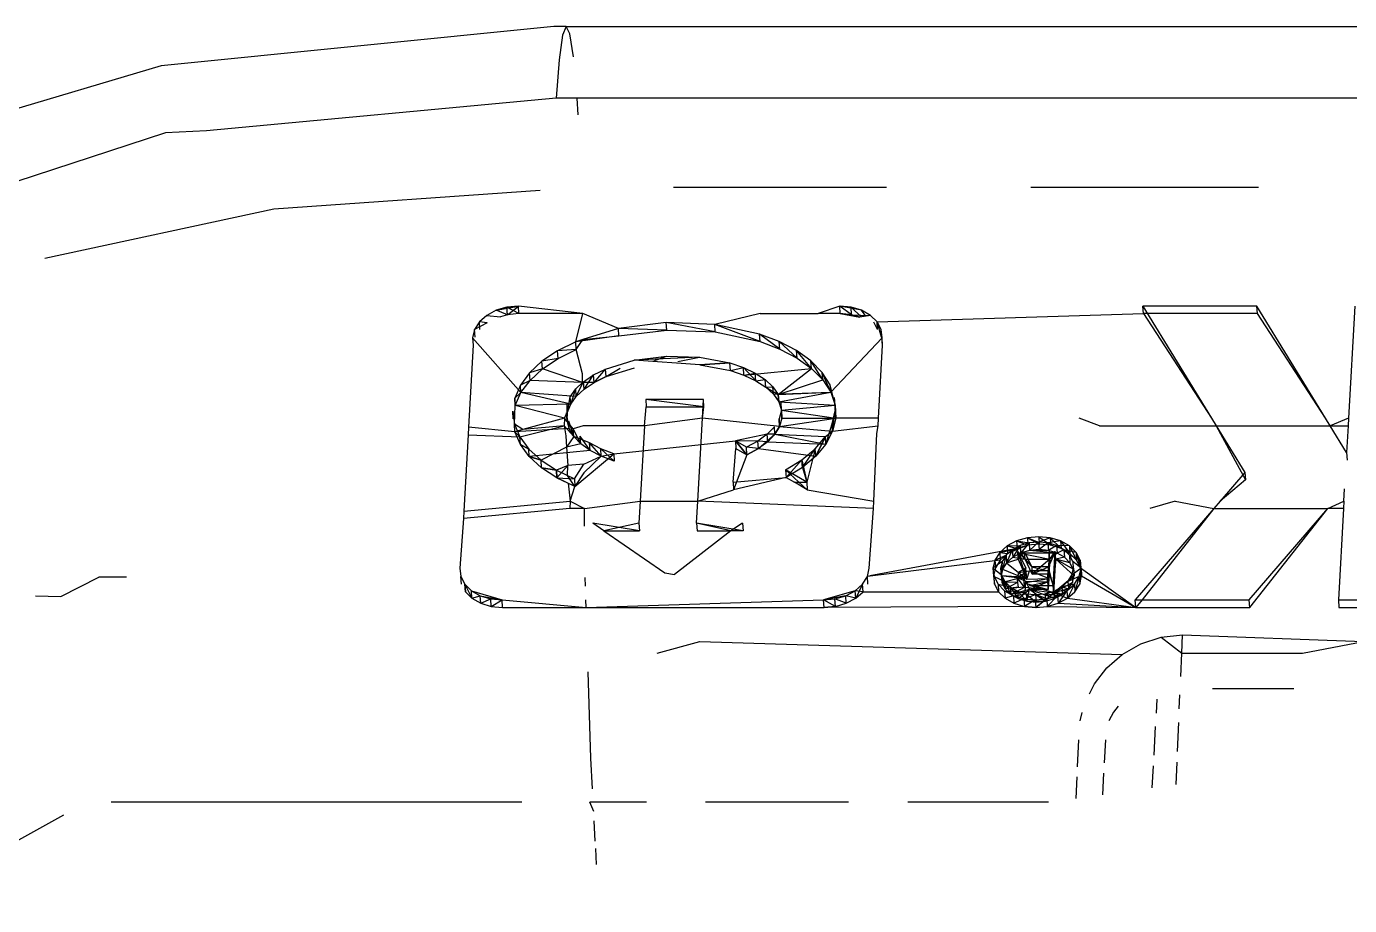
# Model space of a CAD drawing. Header units: metres. Extents: x -4.2 to 4.2, y -5.7 to 5.7.
# Drawn here: x -1.418396 to -1.41353, y 1.725439 to 1.728673 of the extents above; entities that cross this region are included whole.
import ezdxf

# ---------------------------------------------------------------- set-up
doc = ezdxf.new("R2010")
doc.units = ezdxf.units.M

msp = doc.modelspace()

# ---------------------------------------------------------------- linework, layer by layer
for p, q in [((-1.4164557, 1.7286724), (-1.417901, 1.7285282)), ((-1.4164109, 1.7286725), (-1.4164557, 1.7286724)), ((-1.4164247, 1.7286401), (-1.4164372, 1.7285502)), ((-1.4164109, 1.7286725), (-1.4164247, 1.7286401)), ((-1.4163968, 1.7286454), (-1.4164109, 1.7286725)), ((-1.4164109, 1.7286725), (-1.3837565, 1.7286725)), ((-1.4163834, 1.7285605), (-1.4163968, 1.7286454)), ((-1.4164372, 1.7285502), (-1.4164476, 1.728409)), ((-1.417901, 1.7285282), (-1.4192598, 1.728122)), ((-1.4164476, 1.728409), (-1.4177335, 1.7282882)), ((-1.4163705, 1.728409), (-1.4164476, 1.728409)), ((-1.4163663, 1.7283474), (-1.4163705, 1.728409)), ((-1.3837923, 1.728409), (-1.4163705, 1.728409)), ((-1.4178843, 1.7282815), (-1.4189452, 1.7279339)), ((-1.4177335, 1.7282882), (-1.4178843, 1.7282815)), ((-1.4174855, 1.7280016), (-1.4165061, 1.7280704)), ((-1.4160158, 1.7280815), (-1.4152332, 1.7280815)), ((-1.4147017, 1.7280815), (-1.4138645, 1.7280815)), ((-1.4183279, 1.7278206), (-1.4174855, 1.7280016)), ((-1.416703, 1.72761), (-1.4167301, 1.7275859)), ((-1.4166684, 1.7276285), (-1.416703, 1.72761)), ((-1.416703, 1.72761), (-1.4166522, 1.7276049)), ((-1.4166684, 1.7276285), (-1.4165865, 1.7276441)), ((-1.4166286, 1.7276401), (-1.4166684, 1.7276285)), ((-1.4166268, 1.7276124), (-1.4166684, 1.7276285)), ((-1.4166268, 1.7276124), (-1.4166522, 1.7276049)), ((-1.4165865, 1.7276441), (-1.4166286, 1.7276401)), ((-1.4165846, 1.7276164), (-1.4166286, 1.7276401)), ((-1.4166268, 1.7276124), (-1.4166286, 1.7276401)), ((-1.4166268, 1.7276124), (-1.4165865, 1.7276441)), ((-1.4165846, 1.7276164), (-1.4166268, 1.7276124)), ((-1.4165846, 1.7276164), (-1.4165865, 1.7276441)), ((-1.4163496, 1.7276164), (-1.4165865, 1.7276441)), ((-1.4163496, 1.7276164), (-1.4165846, 1.7276164)), ((-1.4163757, 1.7275127), (-1.4163496, 1.7276164)), ((-1.4162187, 1.7275618), (-1.4163496, 1.7276164)), ((-1.4156978, 1.7276164), (-1.4158645, 1.7275767)), ((-1.4156978, 1.7276164), (-1.415484, 1.7276164)), ((-1.4154044, 1.7276441), (-1.415484, 1.7276164)), ((-1.4154026, 1.7276164), (-1.415484, 1.7276164)), ((-1.4154026, 1.7276164), (-1.4154044, 1.7276441)), ((-1.4153608, 1.7276124), (-1.4154044, 1.7276441)), ((-1.4153242, 1.7276285), (-1.4154044, 1.7276441)), ((-1.4153627, 1.7276401), (-1.4154044, 1.7276441)), ((-1.4153608, 1.7276124), (-1.4154044, 1.7276441)), ((-1.4154026, 1.7276164), (-1.415331, 1.7276034)), ((-1.4153608, 1.7276124), (-1.4154026, 1.7276164)), ((-1.4153242, 1.7276285), (-1.4153627, 1.7276401)), ((-1.4153259, 1.7276042), (-1.4153627, 1.7276401)), ((-1.4153608, 1.7276124), (-1.4153627, 1.7276401)), ((-1.415331, 1.7276034), (-1.4153608, 1.7276124)), ((-1.4153608, 1.7276124), (-1.4152917, 1.72761)), ((-1.4152917, 1.72761), (-1.415331, 1.7276034)), ((-1.4152917, 1.72761), (-1.4153242, 1.7276285)), ((-1.4153084, 1.7276072), (-1.4153242, 1.7276285)), ((-1.4152673, 1.7275859), (-1.4152917, 1.72761)), ((-1.4152673, 1.7275859), (-1.4142877, 1.7276164)), ((-1.4138704, 1.7276441), (-1.4142896, 1.7276441)), ((-1.4142877, 1.7276164), (-1.4142896, 1.7276441)), ((-1.4142896, 1.7276441), (-1.4140368, 1.7272317)), ((-1.4138686, 1.7276164), (-1.4142877, 1.7276164)), ((-1.4142877, 1.7276164), (-1.4140368, 1.7272317)), ((-1.4138686, 1.7276164), (-1.4138704, 1.7276441)), ((-1.4136177, 1.7272317), (-1.4138704, 1.7276441)), ((-1.4136177, 1.7272317), (-1.4138686, 1.7276164)), ((-1.4135104, 1.7276441), (-1.4135332, 1.7272317)), ((-1.4167301, 1.7275859), (-1.4167478, 1.7275579)), ((-1.4167011, 1.7275823), (-1.4167478, 1.7275579)), ((-1.4167011, 1.7275823), (-1.4167301, 1.7275859)), ((-1.4167282, 1.7275582), (-1.4167301, 1.7275859)), ((-1.4162187, 1.7275618), (-1.4163499, 1.7275208)), ((-1.4160429, 1.7275838), (-1.4162187, 1.7275618)), ((-1.4162168, 1.7275341), (-1.4162187, 1.7275618)), ((-1.416041, 1.7275561), (-1.4162187, 1.7275618)), ((-1.4158645, 1.7275767), (-1.4160429, 1.7275838)), ((-1.416041, 1.7275561), (-1.4160429, 1.7275838)), ((-1.4158626, 1.727549), (-1.4160429, 1.7275838)), ((-1.4156997, 1.7275412), (-1.4158645, 1.7275767)), ((-1.4158626, 1.727549), (-1.4158645, 1.7275767)), ((-1.4156979, 1.7275135), (-1.4158645, 1.7275767)), ((-1.4152654, 1.7275582), (-1.4152788, 1.7275847)), ((-1.4152526, 1.7275579), (-1.4152673, 1.7275859)), ((-1.4152507, 1.7275301), (-1.4152673, 1.7275859)), ((-1.4152654, 1.7275582), (-1.4152673, 1.7275859)), ((-1.4167478, 1.7275579), (-1.416755, 1.7275277)), ((-1.416755, 1.7275277), (-1.4167532, 1.7275)), ((-1.4165775, 1.7273257), (-1.416755, 1.7275277)), ((-1.416746, 1.7275301), (-1.4167478, 1.7275579)), ((-1.4163757, 1.7275127), (-1.4164427, 1.7274793)), ((-1.4162168, 1.7275341), (-1.4163757, 1.7275127)), ((-1.4163499, 1.7275208), (-1.4163757, 1.7275127)), ((-1.4163739, 1.727485), (-1.4163757, 1.7275127)), ((-1.4163739, 1.727485), (-1.4163757, 1.7275127)), ((-1.4163739, 1.727485), (-1.4163499, 1.7275208)), ((-1.4163499, 1.7275208), (-1.4162168, 1.7275341)), ((-1.4162168, 1.7275341), (-1.416041, 1.7275561)), ((-1.416041, 1.7275561), (-1.4158626, 1.727549)), ((-1.4158626, 1.727549), (-1.4156979, 1.7275135)), ((-1.4156273, 1.7275138), (-1.4156997, 1.7275412)), ((-1.4156979, 1.7275135), (-1.4156997, 1.7275412)), ((-1.4156254, 1.727486), (-1.4156997, 1.7275412)), ((-1.4156979, 1.7275135), (-1.4156254, 1.727486)), ((-1.4155637, 1.7274806), (-1.4156273, 1.7275138)), ((-1.4156254, 1.727486), (-1.4156273, 1.7275138)), ((-1.4155618, 1.7274529), (-1.4156273, 1.7275138)), ((-1.4154378, 1.7273273), (-1.4152488, 1.7275277)), ((-1.4152488, 1.7275277), (-1.4152526, 1.7275579)), ((-1.4152469, 1.7275), (-1.4152526, 1.7275579)), ((-1.4152507, 1.7275301), (-1.4152526, 1.7275579)), ((-1.4152469, 1.7275), (-1.4152488, 1.7275277)), ((-1.4167532, 1.7275), (-1.4167699, 1.7271985)), ((-1.4164427, 1.7274793), (-1.4164998, 1.727441)), ((-1.4163739, 1.727485), (-1.4164427, 1.7274793)), ((-1.4164408, 1.7274516), (-1.4164427, 1.7274793)), ((-1.4164408, 1.7274516), (-1.4163739, 1.727485)), ((-1.4163502, 1.7273953), (-1.4163739, 1.727485)), ((-1.4156254, 1.727486), (-1.4155618, 1.7274529)), ((-1.4155105, 1.7274424), (-1.4155637, 1.7274806)), ((-1.4155618, 1.7274529), (-1.4155637, 1.7274806)), ((-1.4155086, 1.7274147), (-1.4155637, 1.7274806)), ((-1.4152618, 1.7272317), (-1.4152469, 1.7275)), ((-1.4164998, 1.727441), (-1.4165457, 1.7273987)), ((-1.4164979, 1.7274133), (-1.4165457, 1.7273987)), ((-1.4165438, 1.727371), (-1.4164979, 1.7274133)), ((-1.4164408, 1.7274516), (-1.4164998, 1.727441)), ((-1.4164979, 1.7274133), (-1.4164998, 1.727441)), ((-1.4164979, 1.7274133), (-1.4164408, 1.7274516)), ((-1.4163503, 1.7273627), (-1.4164979, 1.7274133)), ((-1.416266, 1.7274125), (-1.4161612, 1.7274446)), ((-1.4162641, 1.7273848), (-1.4161593, 1.7274169)), ((-1.4162641, 1.7273848), (-1.4162118, 1.7274152)), ((-1.4161612, 1.7274446), (-1.4160424, 1.7274597)), ((-1.4159209, 1.7274563), (-1.4161612, 1.7274446)), ((-1.4159191, 1.7274286), (-1.4161612, 1.7274446)), ((-1.416089, 1.7274426), (-1.4160424, 1.7274597)), ((-1.4160424, 1.7274597), (-1.4159209, 1.7274563)), ((-1.4160003, 1.7274402), (-1.4159209, 1.7274563)), ((-1.4159209, 1.7274563), (-1.4158083, 1.7274349)), ((-1.4158083, 1.7274349), (-1.4159191, 1.7274286)), ((-1.4159191, 1.7274286), (-1.4158083, 1.7274349)), ((-1.4159191, 1.7274286), (-1.4158064, 1.7274072)), ((-1.4158083, 1.7274349), (-1.4157587, 1.727418)), ((-1.4158064, 1.7274072), (-1.4158083, 1.7274349)), ((-1.4158064, 1.7274072), (-1.4157587, 1.727418)), ((-1.4158064, 1.7274072), (-1.4157587, 1.727418)), ((-1.4157587, 1.727418), (-1.4157152, 1.7273974)), ((-1.4157587, 1.727418), (-1.4157133, 1.7273697)), ((-1.4157568, 1.7273903), (-1.4157587, 1.727418)), ((-1.4157568, 1.7273903), (-1.4155086, 1.7274147)), ((-1.4156308, 1.7273191), (-1.4155086, 1.7274147)), ((-1.4155618, 1.7274529), (-1.4155086, 1.7274147)), ((-1.4154688, 1.7274003), (-1.4155105, 1.7274424)), ((-1.4155086, 1.7274147), (-1.4155105, 1.7274424)), ((-1.4154669, 1.7273725), (-1.4155105, 1.7274424)), ((-1.4155086, 1.7274147), (-1.4154669, 1.7273725)), ((-1.4165457, 1.7273987), (-1.4165794, 1.7273534)), ((-1.4165438, 1.727371), (-1.4165794, 1.7273534)), ((-1.4165775, 1.7273257), (-1.4165438, 1.727371)), ((-1.4165438, 1.727371), (-1.4165457, 1.7273987)), ((-1.4163503, 1.7273627), (-1.4165438, 1.727371)), ((-1.4163739, 1.7273119), (-1.4163468, 1.7273665)), ((-1.4163503, 1.7273627), (-1.4163502, 1.7273953)), ((-1.4163503, 1.7273627), (-1.4163099, 1.727391)), ((-1.416345, 1.7273388), (-1.4163468, 1.7273665)), ((-1.416345, 1.7273388), (-1.4163099, 1.727391)), ((-1.4163099, 1.727391), (-1.416266, 1.7274125)), ((-1.4163081, 1.7273633), (-1.4163099, 1.727391)), ((-1.4163081, 1.7273633), (-1.416266, 1.7274125)), ((-1.4162641, 1.7273848), (-1.4163081, 1.7273633)), ((-1.4163081, 1.7273633), (-1.4162641, 1.7273848)), ((-1.4162641, 1.7273848), (-1.416266, 1.7274125)), ((-1.4158064, 1.7274072), (-1.4157568, 1.7273903)), ((-1.4157568, 1.7273903), (-1.4157152, 1.7273974)), ((-1.4157568, 1.7273903), (-1.4157133, 1.7273697)), ((-1.4157152, 1.7273974), (-1.4156789, 1.7273737)), ((-1.4157133, 1.7273697), (-1.4157152, 1.7273974)), ((-1.4157133, 1.7273697), (-1.4156789, 1.7273737)), ((-1.4157133, 1.7273697), (-1.415677, 1.727346)), ((-1.4157133, 1.7273697), (-1.415677, 1.727346)), ((-1.4156789, 1.7273737), (-1.4156505, 1.7273474)), ((-1.415677, 1.727346), (-1.4156789, 1.7273737)), ((-1.4156308, 1.7273191), (-1.4154669, 1.7273725)), ((-1.4154397, 1.727355), (-1.4154688, 1.7274003)), ((-1.4154669, 1.7273725), (-1.4154688, 1.7274003)), ((-1.4154378, 1.7273273), (-1.4154688, 1.7274003)), ((-1.4154669, 1.7273725), (-1.4154378, 1.7273273)), ((-1.4165794, 1.7273534), (-1.4166002, 1.727306)), ((-1.4165775, 1.7273257), (-1.4166002, 1.727306)), ((-1.4165983, 1.7272783), (-1.4165775, 1.7273257)), ((-1.4165775, 1.7273257), (-1.4165794, 1.7273534)), ((-1.4163943, 1.7272832), (-1.4165775, 1.7273257)), ((-1.4163739, 1.7273119), (-1.4165775, 1.7273257)), ((-1.4163961, 1.7273109), (-1.4163758, 1.7273396)), ((-1.4163943, 1.7272832), (-1.4163758, 1.7273396)), ((-1.4163943, 1.7272832), (-1.4163758, 1.7273396)), ((-1.4163758, 1.7273396), (-1.4163503, 1.7273627)), ((-1.4163739, 1.7273119), (-1.4163758, 1.7273396)), ((-1.4163739, 1.7273119), (-1.416345, 1.7273388)), ((-1.4163081, 1.7273633), (-1.4163503, 1.7273627)), ((-1.416345, 1.7273388), (-1.4163081, 1.7273633)), ((-1.415677, 1.727346), (-1.4156505, 1.7273474)), ((-1.415677, 1.727346), (-1.4156308, 1.7273191)), ((-1.415677, 1.727346), (-1.4156486, 1.7273197)), ((-1.4156505, 1.7273474), (-1.4156308, 1.7273191)), ((-1.4156486, 1.7273197), (-1.4156505, 1.7273474)), ((-1.4156486, 1.7273197), (-1.4154378, 1.7273273)), ((-1.4156486, 1.7273197), (-1.4156289, 1.7272914)), ((-1.4156308, 1.7273191), (-1.4154378, 1.7273273)), ((-1.4156308, 1.7273191), (-1.4156289, 1.7272914)), ((-1.4156289, 1.7272914), (-1.4156308, 1.7273191)), ((-1.4156289, 1.7272914), (-1.4154378, 1.7273273)), ((-1.4154378, 1.7273273), (-1.4154397, 1.727355)), ((-1.4154378, 1.7273273), (-1.4154397, 1.727355)), ((-1.4154219, 1.7272799), (-1.4154397, 1.727355)), ((-1.4154378, 1.7273273), (-1.4154219, 1.7272799)), ((-1.416601, 1.7272095), (-1.4165983, 1.7272783)), ((-1.4166002, 1.727306), (-1.4165983, 1.7272783)), ((-1.4165983, 1.7272783), (-1.4166002, 1.727306)), ((-1.4163943, 1.7272832), (-1.4165983, 1.7272783)), ((-1.4164167, 1.7272317), (-1.4165983, 1.7272783)), ((-1.4164167, 1.7272317), (-1.4163943, 1.7272832)), ((-1.4164055, 1.7272534), (-1.4164073, 1.7272811)), ((-1.4164073, 1.7272233), (-1.4164073, 1.7272811)), ((-1.4164055, 1.7272534), (-1.4163961, 1.7273109)), ((-1.4164055, 1.7272534), (-1.4163943, 1.7272832)), ((-1.4163943, 1.7272832), (-1.4163961, 1.7273109)), ((-1.4163943, 1.7272832), (-1.4163961, 1.7273109)), ((-1.4163943, 1.7272832), (-1.4163739, 1.7273119)), ((-1.4161233, 1.7272039), (-1.4161161, 1.7272734)), ((-1.416118, 1.7273011), (-1.4161161, 1.7272734)), ((-1.4159062, 1.7273011), (-1.416118, 1.7273011)), ((-1.4159043, 1.7272734), (-1.416118, 1.7273011)), ((-1.4161161, 1.7272734), (-1.4159043, 1.7272734)), ((-1.41591, 1.7272317), (-1.4159062, 1.7273011)), ((-1.41591, 1.7272317), (-1.4159043, 1.7272734)), ((-1.4159043, 1.7272734), (-1.4159062, 1.7273011)), ((-1.4156289, 1.7272914), (-1.4154219, 1.7272799)), ((-1.4156289, 1.7272914), (-1.4156184, 1.7272619)), ((-1.4156289, 1.7272914), (-1.4156184, 1.7272619)), ((-1.4156184, 1.7272619), (-1.4156203, 1.7272896)), ((-1.4156184, 1.7272619), (-1.4154219, 1.7272799)), ((-1.4154219, 1.7272799), (-1.4154237, 1.7273076)), ((-1.4154195, 1.7272316), (-1.4154237, 1.7273076)), ((-1.4154219, 1.7272799), (-1.4154195, 1.7272316)), ((-1.4166055, 1.72723), (-1.4166074, 1.7272577)), ((-1.4166074, 1.7272577), (-1.416601, 1.7272095)), ((-1.4164167, 1.7272317), (-1.4165706, 1.7271896)), ((-1.4164167, 1.7272317), (-1.4164182, 1.7272039)), ((-1.4163847, 1.7271925), (-1.4164167, 1.7272317)), ((-1.4164073, 1.7272233), (-1.4164091, 1.727251)), ((-1.4163997, 1.7271935), (-1.4164091, 1.727251)), ((-1.4164073, 1.7272233), (-1.4164055, 1.7272534)), ((-1.4163997, 1.7271935), (-1.4164073, 1.7272233)), ((-1.4163997, 1.7271935), (-1.4164015, 1.7272212)), ((-1.4163828, 1.7271647), (-1.4164015, 1.7272212)), ((-1.41591, 1.7272317), (-1.4161233, 1.7272039)), ((-1.4159269, 1.7269269), (-1.41591, 1.7272317)), ((-1.4156256, 1.7272018), (-1.41591, 1.7272317)), ((-1.4156184, 1.7272619), (-1.4156274, 1.7272295)), ((-1.4156274, 1.7272295), (-1.4156256, 1.7272018)), ((-1.4156256, 1.7272018), (-1.4156274, 1.7272295)), ((-1.4156173, 1.7272318), (-1.4156256, 1.7272018)), ((-1.4156256, 1.7272018), (-1.4154195, 1.7272316)), ((-1.4156173, 1.7272318), (-1.4156191, 1.7272595)), ((-1.4156184, 1.7272619), (-1.4154195, 1.7272316)), ((-1.4156184, 1.7272619), (-1.4156173, 1.7272318)), ((-1.4156173, 1.7272318), (-1.4154195, 1.7272316)), ((-1.4154326, 1.7272112), (-1.4154214, 1.7272593)), ((-1.4154307, 1.7271835), (-1.4154214, 1.7272593)), ((-1.4154195, 1.7272316), (-1.4154307, 1.7271835)), ((-1.4154195, 1.7272316), (-1.4154214, 1.7272593)), ((-1.4152618, 1.7272317), (-1.4154195, 1.7272316)), ((-1.4152633, 1.7272039), (-1.4152618, 1.7272317)), ((-1.4144497, 1.7272039), (-1.4145244, 1.7272317)), ((-1.4140368, 1.7272317), (-1.4140198, 1.7272039)), ((-1.4136007, 1.7272039), (-1.4136177, 1.7272317)), ((-1.4135332, 1.7272317), (-1.4136007, 1.7272039)), ((-1.4135332, 1.7272317), (-1.4135348, 1.7272039)), ((-1.4167714, 1.7271707), (-1.416787, 1.7268901)), ((-1.4167699, 1.7271985), (-1.4167714, 1.7271707)), ((-1.4167714, 1.7271707), (-1.4165812, 1.7271627)), ((-1.4165992, 1.7271818), (-1.4167699, 1.7271985)), ((-1.416601, 1.7272095), (-1.4165812, 1.7271627)), ((-1.4165992, 1.7271818), (-1.416601, 1.7272095)), ((-1.4165706, 1.7271896), (-1.416601, 1.7272095)), ((-1.4165992, 1.7271818), (-1.416601, 1.7272095)), ((-1.4163997, 1.7271935), (-1.4165992, 1.7271818)), ((-1.4165706, 1.7271896), (-1.4165992, 1.7271818)), ((-1.4165793, 1.727135), (-1.4165992, 1.7271818)), ((-1.4165992, 1.7271818), (-1.4165812, 1.7271627)), ((-1.4165812, 1.7271627), (-1.4164182, 1.7272039)), ((-1.4164182, 1.7272039), (-1.4165706, 1.7271896)), ((-1.4164182, 1.7272039), (-1.4163828, 1.7271647)), ((-1.4164182, 1.7272039), (-1.4164123, 1.7271671)), ((-1.4163828, 1.7271647), (-1.4163997, 1.7271935)), ((-1.4163481, 1.7272039), (-1.4163847, 1.7271925)), ((-1.4163828, 1.7271647), (-1.4163847, 1.7271925)), ((-1.4163828, 1.7271647), (-1.4163847, 1.7271925)), ((-1.4163571, 1.7271378), (-1.4163847, 1.7271925)), ((-1.4161233, 1.7272039), (-1.4163481, 1.7272039)), ((-1.4161233, 1.7272039), (-1.4161387, 1.7269269)), ((-1.4156713, 1.7271729), (-1.4157882, 1.7271486)), ((-1.4156713, 1.7271729), (-1.4157058, 1.7271475)), ((-1.4157039, 1.7271198), (-1.4156431, 1.7271727)), ((-1.415645, 1.7272004), (-1.4156713, 1.7271729)), ((-1.4156694, 1.7271451), (-1.4156713, 1.7271729)), ((-1.4156431, 1.7271727), (-1.4156713, 1.7271729)), ((-1.4156431, 1.7271727), (-1.4156694, 1.7271451)), ((-1.4156431, 1.7271727), (-1.415645, 1.7272004)), ((-1.4156431, 1.7271727), (-1.4156256, 1.7272018)), ((-1.4156256, 1.7272018), (-1.4156431, 1.7271727)), ((-1.4156431, 1.7271727), (-1.4154553, 1.7271366)), ((-1.4156431, 1.7271727), (-1.4154572, 1.7271643)), ((-1.4156256, 1.7272018), (-1.4154307, 1.7271835)), ((-1.4154572, 1.7271643), (-1.4154307, 1.7271835)), ((-1.4154553, 1.7271366), (-1.4154326, 1.7272112)), ((-1.4154307, 1.7271835), (-1.4154553, 1.7271366)), ((-1.4154307, 1.7271835), (-1.4154326, 1.7272112)), ((-1.4154307, 1.7271835), (-1.4152633, 1.7272039)), ((-1.4152787, 1.7269269), (-1.4152683, 1.7271754)), ((-1.4152683, 1.7271754), (-1.4152633, 1.7272039)), ((-1.4144497, 1.7272039), (-1.4140198, 1.7272039)), ((-1.4140198, 1.7272039), (-1.4139145, 1.7270322)), ((-1.4140198, 1.7272039), (-1.4139127, 1.7270045)), ((-1.4140198, 1.7272039), (-1.4136007, 1.7272039)), ((-1.4135402, 1.7271053), (-1.4136007, 1.7272039)), ((-1.4136007, 1.7272039), (-1.4135348, 1.7272039)), ((-1.4135348, 1.7272039), (-1.4135402, 1.7271053)), ((-1.4165812, 1.7271627), (-1.4165483, 1.7271182)), ((-1.4165793, 1.727135), (-1.4165812, 1.7271627)), ((-1.4165464, 1.7270905), (-1.4165793, 1.727135)), ((-1.4165483, 1.7271182), (-1.4165793, 1.727135)), ((-1.4165793, 1.727135), (-1.4165483, 1.7271182)), ((-1.4164094, 1.7271247), (-1.4165031, 1.7270771)), ((-1.4164123, 1.7271671), (-1.4164094, 1.7271247)), ((-1.4163828, 1.7271647), (-1.4164094, 1.7271247)), ((-1.4163571, 1.7271378), (-1.4164094, 1.7271247)), ((-1.4164094, 1.7271247), (-1.4164049, 1.7270581)), ((-1.416325, 1.7271409), (-1.4163828, 1.7271647)), ((-1.4163571, 1.7271378), (-1.4163828, 1.7271647)), ((-1.4163571, 1.7271378), (-1.4163589, 1.7271655)), ((-1.4163231, 1.7271132), (-1.4163589, 1.7271655)), ((-1.4163231, 1.7271132), (-1.4163571, 1.7271378)), ((-1.4162836, 1.7271193), (-1.416325, 1.7271409)), ((-1.4163231, 1.7271132), (-1.416325, 1.7271409)), ((-1.4162817, 1.7270916), (-1.416325, 1.7271409)), ((-1.4162358, 1.7271011), (-1.4157882, 1.7271486)), ((-1.4157882, 1.7271486), (-1.4157863, 1.7271209)), ((-1.4157882, 1.7271486), (-1.4157458, 1.7270973)), ((-1.4157458, 1.7270973), (-1.4157882, 1.7271486)), ((-1.4157477, 1.727125), (-1.4157882, 1.7271486)), ((-1.4157058, 1.7271475), (-1.4157882, 1.7271486)), ((-1.4157058, 1.7271475), (-1.4157477, 1.727125)), ((-1.4157458, 1.7270973), (-1.4157477, 1.727125)), ((-1.4157039, 1.7271198), (-1.4157477, 1.727125)), ((-1.4157039, 1.7271198), (-1.4157058, 1.7271475)), ((-1.4156694, 1.7271451), (-1.4157058, 1.7271475)), ((-1.4156694, 1.7271451), (-1.4157039, 1.7271198)), ((-1.4156694, 1.7271451), (-1.4154553, 1.7271366)), ((-1.4154946, 1.7271197), (-1.4154572, 1.7271643)), ((-1.4154572, 1.7271643), (-1.4154927, 1.727092)), ((-1.4154927, 1.727092), (-1.4154572, 1.7271643)), ((-1.4154553, 1.7271366), (-1.4154927, 1.727092)), ((-1.4154553, 1.7271366), (-1.4154572, 1.7271643)), ((-1.4165483, 1.7271182), (-1.4165031, 1.7270771)), ((-1.4165464, 1.7270905), (-1.4165483, 1.7271182)), ((-1.4163231, 1.7271132), (-1.4165464, 1.7270905)), ((-1.4165013, 1.7270494), (-1.4165464, 1.7270905)), ((-1.4165031, 1.7270771), (-1.4165464, 1.7270905)), ((-1.4165464, 1.7270905), (-1.4165031, 1.7270771)), ((-1.4165031, 1.7270771), (-1.4164467, 1.7270403)), ((-1.4165013, 1.7270494), (-1.4165031, 1.7270771)), ((-1.4163785, 1.726981), (-1.4162358, 1.7271011)), ((-1.4163462, 1.7270633), (-1.4162817, 1.7270916)), ((-1.4162817, 1.7270916), (-1.4163458, 1.7270309)), ((-1.4162817, 1.7270916), (-1.4163231, 1.7271132)), ((-1.4162358, 1.7271011), (-1.4162836, 1.7271193)), ((-1.4162817, 1.7270916), (-1.4162836, 1.7271193)), ((-1.4162339, 1.7270734), (-1.4162836, 1.7271193)), ((-1.4162817, 1.7270916), (-1.4162358, 1.7271011)), ((-1.4162339, 1.7270734), (-1.4162817, 1.7270916)), ((-1.4162339, 1.7270734), (-1.4162817, 1.7270916)), ((-1.4162358, 1.7271011), (-1.4162339, 1.7270734)), ((-1.4157967, 1.7269961), (-1.4157863, 1.7271209)), ((-1.4157458, 1.7270973), (-1.4157948, 1.7269684)), ((-1.4157863, 1.7271209), (-1.4157458, 1.7270973)), ((-1.4157458, 1.7270973), (-1.4157039, 1.7271198)), ((-1.4157039, 1.7271198), (-1.4157458, 1.7270973)), ((-1.4157039, 1.7271198), (-1.4154927, 1.727092)), ((-1.415604, 1.7270415), (-1.4155439, 1.7270785)), ((-1.4156022, 1.7270138), (-1.4155439, 1.7270785)), ((-1.4155439, 1.7270785), (-1.4154946, 1.7271197)), ((-1.415542, 1.7270508), (-1.4155439, 1.7270785)), ((-1.4155439, 1.7270785), (-1.4155258, 1.7269961)), ((-1.415542, 1.7270508), (-1.4154946, 1.7271197)), ((-1.4154927, 1.727092), (-1.415542, 1.7270508)), ((-1.4154946, 1.7271197), (-1.4155258, 1.7269961)), ((-1.4154927, 1.727092), (-1.4154946, 1.7271197)), ((-1.4135402, 1.7271053), (-1.4135384, 1.7270776)), ((-1.4164449, 1.7270126), (-1.4165013, 1.7270494)), ((-1.4164467, 1.7270403), (-1.4165013, 1.7270494)), ((-1.4165013, 1.7270494), (-1.4164467, 1.7270403)), ((-1.4164049, 1.7270581), (-1.4164467, 1.7270403)), ((-1.4164467, 1.7270403), (-1.4163804, 1.7270087)), ((-1.4164467, 1.7270403), (-1.4164449, 1.7270126)), ((-1.4164449, 1.7270126), (-1.4164467, 1.7270403)), ((-1.4164449, 1.7270126), (-1.4164049, 1.7270581)), ((-1.4164058, 1.7270208), (-1.4164049, 1.7270581)), ((-1.4163462, 1.7270633), (-1.4164049, 1.7270581)), ((-1.4163804, 1.7270087), (-1.4163462, 1.7270633)), ((-1.4163458, 1.7270309), (-1.4163785, 1.726981)), ((-1.4155239, 1.7269684), (-1.415604, 1.7270415)), ((-1.415604, 1.7270415), (-1.4156022, 1.7270138)), ((-1.4155258, 1.7269961), (-1.415604, 1.7270415)), ((-1.415542, 1.7270508), (-1.4156022, 1.7270138)), ((-1.415542, 1.7270508), (-1.4155258, 1.7269961)), ((-1.4139145, 1.7270322), (-1.4140051, 1.7269269)), ((-1.4139145, 1.7270322), (-1.4139127, 1.7270045)), ((-1.4163785, 1.726981), (-1.4164449, 1.7270126)), ((-1.4164449, 1.7270126), (-1.4164039, 1.7269931)), ((-1.4164449, 1.7270126), (-1.4163804, 1.7270087)), ((-1.4163785, 1.726981), (-1.4164058, 1.7270208)), ((-1.4164039, 1.7269931), (-1.416396, 1.7269269)), ((-1.416396, 1.7269269), (-1.4163785, 1.726981)), ((-1.4163804, 1.7270087), (-1.4163785, 1.726981)), ((-1.4157967, 1.7269961), (-1.4156022, 1.7270138)), ((-1.4157967, 1.7269961), (-1.4157948, 1.7269684)), ((-1.4156022, 1.7270138), (-1.4157948, 1.7269684)), ((-1.4156022, 1.7270138), (-1.4155716, 1.7269961)), ((-1.4155239, 1.7269684), (-1.4155716, 1.7269961)), ((-1.4155716, 1.7269961), (-1.4155258, 1.7269961)), ((-1.4155258, 1.7269961), (-1.4155239, 1.7269684)), ((-1.4139127, 1.7270045), (-1.4140051, 1.7269269)), ((-1.416787, 1.7268901), (-1.416396, 1.7269269)), ((-1.416396, 1.7269269), (-1.4163976, 1.7268991)), ((-1.416396, 1.7269269), (-1.416344, 1.7268991)), ((-1.416344, 1.7268991), (-1.4161387, 1.7269269)), ((-1.4161387, 1.7269269), (-1.4161432, 1.7268452)), ((-1.4161387, 1.7269269), (-1.4159269, 1.7269269)), ((-1.4159314, 1.7268452), (-1.4159269, 1.7269269)), ((-1.4159269, 1.7269269), (-1.4157948, 1.7269684)), ((-1.4152802, 1.7268991), (-1.4159269, 1.7269269)), ((-1.4155239, 1.7269684), (-1.4152787, 1.7269269)), ((-1.4152802, 1.7268991), (-1.4152787, 1.7269269)), ((-1.4141711, 1.7269269), (-1.4142635, 1.7268991)), ((-1.4141711, 1.7269269), (-1.4140289, 1.7268991)), ((-1.4140051, 1.7269269), (-1.4140289, 1.7268991)), ((-1.4136098, 1.7268991), (-1.4135501, 1.7269269)), ((-1.4135501, 1.7269269), (-1.4135516, 1.7268991)), ((-1.4135501, 1.7269269), (-1.4135476, 1.7269714)), ((-1.4163976, 1.7268991), (-1.4167885, 1.7268624)), ((-1.416787, 1.7268901), (-1.4167885, 1.7268624)), ((-1.416344, 1.7268991), (-1.4163976, 1.7268991)), ((-1.4163431, 1.7268349), (-1.416344, 1.7268991)), ((-1.4152958, 1.7266796), (-1.4152802, 1.7268991)), ((-1.4140289, 1.7268991), (-1.4143178, 1.7265633)), ((-1.4140289, 1.7268991), (-1.4142921, 1.7265633)), ((-1.4140289, 1.7268991), (-1.4136098, 1.7268991)), ((-1.4138986, 1.7265633), (-1.4136098, 1.7268991)), ((-1.4138968, 1.7265356), (-1.4136098, 1.7268991)), ((-1.4135516, 1.7268991), (-1.4136098, 1.7268991)), ((-1.4135516, 1.7268991), (-1.4135702, 1.7265633)), ((-1.4167885, 1.7268624), (-1.4168021, 1.7266796)), ((-1.4162724, 1.7268175), (-1.4163127, 1.7268452)), ((-1.4161414, 1.7268175), (-1.4163127, 1.7268452)), ((-1.4161432, 1.7268452), (-1.4162724, 1.7268175)), ((-1.4161432, 1.7268452), (-1.4161414, 1.7268175)), ((-1.4159314, 1.7268452), (-1.4159296, 1.7268175)), ((-1.4158054, 1.7268175), (-1.4159314, 1.7268452)), ((-1.4157601, 1.7268175), (-1.4159314, 1.7268452)), ((-1.415762, 1.7268452), (-1.4158054, 1.7268175)), ((-1.415762, 1.7268452), (-1.4157601, 1.7268175)), ((-1.4162724, 1.7268175), (-1.4161414, 1.7268175)), ((-1.4162724, 1.7268175), (-1.4160475, 1.7266628)), ((-1.4158054, 1.7268175), (-1.4160118, 1.7266567)), ((-1.4159296, 1.7268175), (-1.4158054, 1.7268175)), ((-1.4157601, 1.7268175), (-1.4158054, 1.7268175)), ((-1.4147146, 1.726792), (-1.4147544, 1.7267804)), ((-1.4146725, 1.7267959), (-1.4147146, 1.726792)), ((-1.4147146, 1.726792), (-1.4146736, 1.7267761)), ((-1.4147146, 1.726792), (-1.4147128, 1.7267643)), ((-1.4147146, 1.726792), (-1.4146706, 1.7267682)), ((-1.4146307, 1.726792), (-1.4146736, 1.7267761)), ((-1.4146307, 1.726792), (-1.4146725, 1.7267959)), ((-1.4146725, 1.7267959), (-1.4146706, 1.7267682)), ((-1.4146725, 1.7267959), (-1.4146288, 1.7267643)), ((-1.4145923, 1.7267804), (-1.4146307, 1.726792)), ((-1.4146307, 1.726792), (-1.4146288, 1.7267643)), ((-1.4146307, 1.726792), (-1.4145904, 1.7267527)), ((-1.4147525, 1.7267527), (-1.4152939, 1.7266519)), ((-1.4148161, 1.7267378), (-1.4148338, 1.7267097)), ((-1.414789, 1.7267619), (-1.4148161, 1.7267378)), ((-1.4148161, 1.7267378), (-1.4147702, 1.7267478)), ((-1.4148161, 1.7267378), (-1.4148142, 1.7267101)), ((-1.4148161, 1.7267378), (-1.4147871, 1.7267342)), ((-1.4147871, 1.7267342), (-1.4148142, 1.7267101)), ((-1.4147702, 1.7267478), (-1.4147927, 1.7267278)), ((-1.4147702, 1.7267478), (-1.4147908, 1.7267001)), ((-1.4147544, 1.7267804), (-1.414789, 1.7267619)), ((-1.414789, 1.7267619), (-1.4147415, 1.7267632)), ((-1.414789, 1.7267619), (-1.4147871, 1.7267342)), ((-1.414789, 1.7267619), (-1.4147525, 1.7267527)), ((-1.4147128, 1.7267643), (-1.4147871, 1.7267342)), ((-1.4147525, 1.7267527), (-1.4147871, 1.7267342)), ((-1.4147415, 1.7267632), (-1.4147702, 1.7267478)), ((-1.4147702, 1.7267478), (-1.4147683, 1.7267201)), ((-1.4147415, 1.7267632), (-1.4147683, 1.7267201)), ((-1.4147396, 1.7267355), (-1.4147683, 1.7267201)), ((-1.4147544, 1.7267804), (-1.4147085, 1.7267728)), ((-1.4147544, 1.7267804), (-1.4147525, 1.7267527)), ((-1.4147544, 1.7267804), (-1.4147128, 1.7267643)), ((-1.4147128, 1.7267643), (-1.4147525, 1.7267527)), ((-1.41475, 1.7267415), (-1.4146987, 1.7266857)), ((-1.41475, 1.7267415), (-1.4147207, 1.7266804)), ((-1.4147481, 1.7267138), (-1.41475, 1.7267415)), ((-1.414716, 1.7266394), (-1.41475, 1.7267415)), ((-1.4147481, 1.7267138), (-1.4147246, 1.7267415)), ((-1.4147085, 1.7267728), (-1.4147415, 1.7267632)), ((-1.4147415, 1.7267632), (-1.4147396, 1.7267355)), ((-1.4147085, 1.7267728), (-1.4147396, 1.7267355)), ((-1.4147067, 1.7267451), (-1.4147396, 1.7267355)), ((-1.4146052, 1.7267355), (-1.4147396, 1.7267355)), ((-1.4147396, 1.7267355), (-1.4146321, 1.7267138)), ((-1.4147396, 1.7267355), (-1.4147227, 1.7267138)), ((-1.4146987, 1.7266857), (-1.4147246, 1.7267415)), ((-1.4147227, 1.7267138), (-1.4147246, 1.7267415)), ((-1.4146706, 1.7267682), (-1.4147128, 1.7267643)), ((-1.4146736, 1.7267761), (-1.4147085, 1.7267728)), ((-1.4147085, 1.7267728), (-1.4147067, 1.7267451)), ((-1.4146736, 1.7267761), (-1.4147067, 1.7267451)), ((-1.4146717, 1.7267484), (-1.4147067, 1.7267451)), ((-1.4146052, 1.7267355), (-1.4147067, 1.7267451)), ((-1.4146371, 1.7267451), (-1.4147067, 1.7267451)), ((-1.4146389, 1.7267728), (-1.4146736, 1.7267761)), ((-1.4146736, 1.7267761), (-1.4146717, 1.7267484)), ((-1.4146389, 1.7267728), (-1.4146717, 1.7267484)), ((-1.4146371, 1.7267451), (-1.4146717, 1.7267484)), ((-1.4146288, 1.7267643), (-1.4146706, 1.7267682)), ((-1.4145923, 1.7267804), (-1.4146389, 1.7267728)), ((-1.4146071, 1.7267632), (-1.4146389, 1.7267728)), ((-1.4146389, 1.7267728), (-1.4146371, 1.7267451)), ((-1.4146071, 1.7267632), (-1.4146371, 1.7267451)), ((-1.4146052, 1.7267355), (-1.4146371, 1.7267451)), ((-1.4146122, 1.7267415), (-1.414637, 1.7266857)), ((-1.414634, 1.7267415), (-1.414637, 1.7266857)), ((-1.4146352, 1.726658), (-1.414634, 1.7267415)), ((-1.4146321, 1.7267138), (-1.414634, 1.7267415)), ((-1.4146321, 1.7267138), (-1.4146122, 1.7267415)), ((-1.4146052, 1.7267355), (-1.4146321, 1.7267138)), ((-1.4145904, 1.7267527), (-1.4146288, 1.7267643)), ((-1.4146191, 1.7266166), (-1.4146122, 1.7267415)), ((-1.4146103, 1.7267138), (-1.4146122, 1.7267415)), ((-1.4145801, 1.7267478), (-1.4146071, 1.7267632)), ((-1.4146071, 1.7267632), (-1.4146052, 1.7267355)), ((-1.4145597, 1.7267619), (-1.4146071, 1.7267632)), ((-1.4145801, 1.7267478), (-1.4146052, 1.7267355)), ((-1.4145782, 1.7267201), (-1.4146052, 1.7267355)), ((-1.4145597, 1.7267619), (-1.4145923, 1.7267804)), ((-1.4145923, 1.7267804), (-1.4145904, 1.7267527)), ((-1.4145923, 1.7267804), (-1.4145578, 1.7267342)), ((-1.4145578, 1.7267342), (-1.4145904, 1.7267527)), ((-1.4145598, 1.7267278), (-1.4145801, 1.7267478)), ((-1.4145801, 1.7267478), (-1.4145782, 1.7267201)), ((-1.4145353, 1.7267378), (-1.4145801, 1.7267478)), ((-1.4145353, 1.7267378), (-1.4145597, 1.7267619)), ((-1.4145597, 1.7267619), (-1.4145578, 1.7267342)), ((-1.4145597, 1.7267619), (-1.4145334, 1.7267101)), ((-1.4145334, 1.7267101), (-1.4145578, 1.7267342)), ((-1.4145206, 1.7267097), (-1.4145353, 1.7267378)), ((-1.4145353, 1.7267378), (-1.4145334, 1.7267101)), ((-1.4145353, 1.7267378), (-1.4145188, 1.726682)), ((-1.4148142, 1.7267101), (-1.415303, 1.7266495)), ((-1.4148338, 1.7267097), (-1.414841, 1.7266796)), ((-1.4148074, 1.7267046), (-1.414841, 1.7266796)), ((-1.4148338, 1.7267097), (-1.4147927, 1.7267278)), ((-1.4148338, 1.7267097), (-1.414832, 1.726682)), ((-1.4148142, 1.7267101), (-1.414832, 1.726682)), ((-1.4148074, 1.7267046), (-1.4148134, 1.7266796)), ((-1.4148074, 1.7267046), (-1.4148115, 1.7266519)), ((-1.4147927, 1.7267278), (-1.4148074, 1.7267046)), ((-1.4148055, 1.7266769), (-1.4148074, 1.7267046)), ((-1.4147927, 1.7267278), (-1.4148055, 1.7266769)), ((-1.4147908, 1.7267001), (-1.4148055, 1.7266769)), ((-1.4147927, 1.7267278), (-1.4147908, 1.7267001)), ((-1.4147683, 1.7267201), (-1.4147908, 1.7267001)), ((-1.4147908, 1.7267001), (-1.4147481, 1.7267138)), ((-1.4147908, 1.7267001), (-1.414716, 1.7266394)), ((-1.4147683, 1.7267201), (-1.4147227, 1.7267138)), ((-1.4147481, 1.7267138), (-1.414716, 1.7266394)), ((-1.4146968, 1.726658), (-1.4147227, 1.7267138)), ((-1.4147227, 1.7267138), (-1.4146987, 1.7266857)), ((-1.4147227, 1.7267138), (-1.4146321, 1.7267138)), ((-1.4146987, 1.7266857), (-1.4146379, 1.7266698)), ((-1.414637, 1.7266857), (-1.4146987, 1.7266857)), ((-1.4146987, 1.7266857), (-1.4146968, 1.726658)), ((-1.4146321, 1.7267138), (-1.4146968, 1.726658)), ((-1.4146968, 1.726658), (-1.414637, 1.7266857)), ((-1.4146191, 1.7266166), (-1.414637, 1.7266857)), ((-1.4146352, 1.726658), (-1.414637, 1.7266857)), ((-1.4146321, 1.7267138), (-1.4146352, 1.726658)), ((-1.4146103, 1.7267138), (-1.4146191, 1.7266166)), ((-1.4146173, 1.7265889), (-1.4146103, 1.7267138)), ((-1.4145782, 1.7267201), (-1.4146103, 1.7267138)), ((-1.4145426, 1.7266519), (-1.4146103, 1.7267138)), ((-1.4145458, 1.7266769), (-1.4146103, 1.7267138)), ((-1.4145579, 1.7267001), (-1.4146103, 1.7267138)), ((-1.4145579, 1.7267001), (-1.4145782, 1.7267201)), ((-1.4145477, 1.7267046), (-1.4145598, 1.7267278)), ((-1.4145598, 1.7267278), (-1.4145579, 1.7267001)), ((-1.4145206, 1.7267097), (-1.4145598, 1.7267278)), ((-1.4145458, 1.7266769), (-1.4145579, 1.7267001)), ((-1.4145477, 1.7267046), (-1.4145458, 1.7266769)), ((-1.4145168, 1.7266796), (-1.4145477, 1.7267046)), ((-1.4145188, 1.726682), (-1.4145334, 1.7267101)), ((-1.4145168, 1.7266796), (-1.4145206, 1.7267097)), ((-1.4145206, 1.7267097), (-1.4145188, 1.726682)), ((-1.4145206, 1.7267097), (-1.4145149, 1.7266519)), ((-1.4182697, 1.7265764), (-1.4181297, 1.7266466)), ((-1.4180282, 1.726647), (-1.4181297, 1.7266466)), ((-1.4168021, 1.7266796), (-1.4167982, 1.7266495)), ((-1.4167982, 1.7266495), (-1.4167836, 1.7266215)), ((-1.4167964, 1.7266218), (-1.4167982, 1.7266495)), ((-1.4163396, 1.7266143), (-1.4163406, 1.7266462)), ((-1.4160475, 1.7266628), (-1.4160118, 1.7266567)), ((-1.4153207, 1.7266215), (-1.415303, 1.7266495)), ((-1.415303, 1.7266495), (-1.4152958, 1.7266796)), ((-1.4153011, 1.7266218), (-1.415303, 1.7266495)), ((-1.4148102, 1.7266546), (-1.414841, 1.7266796)), ((-1.414841, 1.7266796), (-1.4148372, 1.7266495)), ((-1.414841, 1.7266796), (-1.4148392, 1.7266519)), ((-1.414832, 1.726682), (-1.4148392, 1.7266519)), ((-1.4148392, 1.7266519), (-1.4148353, 1.7266218)), ((-1.4148372, 1.7266495), (-1.414798, 1.7266314)), ((-1.4148372, 1.7266495), (-1.4148225, 1.7266215)), ((-1.4148353, 1.7266218), (-1.4148372, 1.7266495)), ((-1.4148134, 1.7266796), (-1.4148115, 1.7266519)), ((-1.4148134, 1.7266796), (-1.4148083, 1.7266269)), ((-1.4148055, 1.7266769), (-1.4148115, 1.7266519)), ((-1.4147336, 1.7266474), (-1.4148115, 1.7266519)), ((-1.414716, 1.7266394), (-1.4148115, 1.7266519)), ((-1.4148102, 1.7266546), (-1.4148083, 1.7266269)), ((-1.4148102, 1.7266546), (-1.4147961, 1.7266037)), ((-1.4148102, 1.7266546), (-1.414798, 1.7266314)), ((-1.4148083, 1.7266269), (-1.4147336, 1.7266474)), ((-1.4148055, 1.7266769), (-1.414716, 1.7266394)), ((-1.4147516, 1.7266458), (-1.4147254, 1.7266618)), ((-1.4147516, 1.7266458), (-1.4147197, 1.7266326)), ((-1.4147466, 1.7266102), (-1.4147516, 1.7266458)), ((-1.4147248, 1.7266102), (-1.4147516, 1.7266458)), ((-1.4147492, 1.7266288), (-1.414747, 1.7266644)), ((-1.4147207, 1.7266804), (-1.414747, 1.7266644)), ((-1.414747, 1.7266644), (-1.4147068, 1.7266698)), ((-1.4147336, 1.7266474), (-1.4147207, 1.7266804)), ((-1.4147299, 1.7266458), (-1.4147248, 1.7266102)), ((-1.4147254, 1.7266618), (-1.4147276, 1.7266261)), ((-1.4147276, 1.7266261), (-1.4146361, 1.726642)), ((-1.414716, 1.7266394), (-1.4147207, 1.7266804)), ((-1.414716, 1.7266394), (-1.4147068, 1.7266698)), ((-1.414716, 1.7266394), (-1.4146361, 1.726642)), ((-1.4146361, 1.726642), (-1.4147068, 1.7266698)), ((-1.4146379, 1.7266698), (-1.4147068, 1.7266698)), ((-1.4146352, 1.726658), (-1.4146968, 1.726658)), ((-1.4146401, 1.7266299), (-1.4146379, 1.7266698)), ((-1.4146383, 1.7266022), (-1.4146379, 1.7266698)), ((-1.4146361, 1.726642), (-1.4146383, 1.7266022)), ((-1.4146379, 1.7266698), (-1.4146361, 1.726642)), ((-1.4146379, 1.7266698), (-1.4146191, 1.7266166)), ((-1.4145426, 1.7266519), (-1.4146173, 1.7265889)), ((-1.4145651, 1.7266314), (-1.4145504, 1.7266546)), ((-1.414524, 1.7266495), (-1.4145651, 1.7266314)), ((-1.4145504, 1.7266546), (-1.4145445, 1.7266796)), ((-1.4145168, 1.7266796), (-1.4145504, 1.7266546)), ((-1.4145504, 1.7266546), (-1.4145486, 1.7266269)), ((-1.4145486, 1.7266269), (-1.4145426, 1.7266519)), ((-1.4145445, 1.7266796), (-1.4145426, 1.7266519)), ((-1.4145417, 1.7266215), (-1.414524, 1.7266495)), ((-1.414524, 1.7266495), (-1.4145399, 1.7265937)), ((-1.414524, 1.7266495), (-1.4145168, 1.7266796)), ((-1.414524, 1.7266495), (-1.4145221, 1.7266218)), ((-1.4145168, 1.7266796), (-1.4145221, 1.7266218)), ((-1.4145221, 1.7266218), (-1.4145149, 1.7266519)), ((-1.4145188, 1.726682), (-1.4143159, 1.7265356)), ((-1.4145149, 1.7266519), (-1.4145188, 1.726682)), ((-1.4145168, 1.7266796), (-1.4145149, 1.7266519)), ((-1.4145149, 1.7266519), (-1.4143159, 1.7265356)), ((-1.4167836, 1.7266215), (-1.4167817, 1.7265937)), ((-1.4167836, 1.7266215), (-1.4167573, 1.7265697)), ((-1.4167836, 1.7266215), (-1.4167592, 1.7265974)), ((-1.4167817, 1.7265937), (-1.4167836, 1.7266215)), ((-1.4167817, 1.7265937), (-1.4167573, 1.7265697)), ((-1.4167592, 1.7265974), (-1.4166464, 1.7265633)), ((-1.4167592, 1.7265974), (-1.4167266, 1.7265789)), ((-1.4167573, 1.7265697), (-1.4167592, 1.7265974)), ((-1.4153478, 1.7265974), (-1.4154643, 1.7265633)), ((-1.4153824, 1.7265789), (-1.4153478, 1.7265974)), ((-1.4153478, 1.7265974), (-1.4153207, 1.7266215)), ((-1.4153459, 1.7265697), (-1.4153478, 1.7265974)), ((-1.4153188, 1.7265937), (-1.4153478, 1.7265974)), ((-1.4153207, 1.7266215), (-1.4153459, 1.7265697)), ((-1.4153459, 1.7265697), (-1.4153188, 1.7265937)), ((-1.4153188, 1.7265937), (-1.4153207, 1.7266215)), ((-1.4153188, 1.7265937), (-1.4153207, 1.7266215)), ((-1.4153188, 1.7265937), (-1.4148207, 1.7265937)), ((-1.4148353, 1.7266218), (-1.4148207, 1.7265937)), ((-1.4148225, 1.7266215), (-1.4147778, 1.7266114)), ((-1.4148225, 1.7266215), (-1.4147981, 1.7265974)), ((-1.4148225, 1.7266215), (-1.4148207, 1.7265937)), ((-1.4148207, 1.7265937), (-1.4147962, 1.7265697)), ((-1.4147492, 1.7266288), (-1.4148083, 1.7266269)), ((-1.4148083, 1.7266269), (-1.4147961, 1.7266037)), ((-1.4147981, 1.7265974), (-1.4147508, 1.7265961)), ((-1.4147981, 1.7265974), (-1.4147656, 1.7265789)), ((-1.4147981, 1.7265974), (-1.4147962, 1.7265697)), ((-1.414798, 1.7266314), (-1.4147961, 1.7266037)), ((-1.414798, 1.7266314), (-1.4147759, 1.7265837)), ((-1.414798, 1.7266314), (-1.4147778, 1.7266114)), ((-1.4147961, 1.7266037), (-1.4147492, 1.7266288)), ((-1.4147248, 1.7266102), (-1.4147961, 1.7266037)), ((-1.4147466, 1.7266102), (-1.4147961, 1.7266037)), ((-1.4147961, 1.7266037), (-1.4147759, 1.7265837)), ((-1.4147778, 1.7266114), (-1.4147759, 1.7265837)), ((-1.4147778, 1.7266114), (-1.4147489, 1.7265684)), ((-1.4147778, 1.7266114), (-1.4147508, 1.7265961)), ((-1.4147759, 1.7265837), (-1.4147248, 1.7266102)), ((-1.4147071, 1.7266022), (-1.4147759, 1.7265837)), ((-1.4147222, 1.7265916), (-1.4147759, 1.7265837)), ((-1.4147656, 1.7265789), (-1.4147189, 1.7265864)), ((-1.4147508, 1.7265961), (-1.4147489, 1.7265684)), ((-1.4147508, 1.7265961), (-1.414717, 1.7265587)), ((-1.4147508, 1.7265961), (-1.4147189, 1.7265864)), ((-1.4147489, 1.7265684), (-1.4147071, 1.7266022)), ((-1.4147276, 1.7266261), (-1.4146383, 1.7266022)), ((-1.4147248, 1.7266102), (-1.4146383, 1.7266022)), ((-1.4147222, 1.7265916), (-1.4147197, 1.7266326)), ((-1.4147197, 1.7266326), (-1.4147071, 1.7266022)), ((-1.4147197, 1.7266326), (-1.4146401, 1.7266299)), ((-1.4147189, 1.7265864), (-1.414717, 1.7265587)), ((-1.4147189, 1.7265864), (-1.4146824, 1.7265554)), ((-1.4147189, 1.7265864), (-1.4146843, 1.7265831)), ((-1.414717, 1.7265587), (-1.4147071, 1.7266022)), ((-1.4147071, 1.7266022), (-1.4146401, 1.7266299)), ((-1.4146383, 1.7266022), (-1.4147071, 1.7266022)), ((-1.4147071, 1.7266022), (-1.4146173, 1.7265889)), ((-1.4146474, 1.7265587), (-1.4147071, 1.7266022)), ((-1.4146144, 1.7265684), (-1.4147071, 1.7266022)), ((-1.4147061, 1.7266166), (-1.4146401, 1.7266299)), ((-1.4147061, 1.7266166), (-1.4146191, 1.7266166)), ((-1.4146173, 1.7265889), (-1.4147061, 1.7266166)), ((-1.4146843, 1.7265831), (-1.4146493, 1.7265864)), ((-1.4146835, 1.7265356), (-1.4146173, 1.7265889)), ((-1.4146493, 1.7265864), (-1.4146163, 1.7265961)), ((-1.4146493, 1.7265864), (-1.4146474, 1.7265587)), ((-1.4146493, 1.7265864), (-1.4146144, 1.7265684)), ((-1.4146034, 1.7265789), (-1.4146493, 1.7265864)), ((-1.4146401, 1.7266299), (-1.4146383, 1.7266022)), ((-1.4146173, 1.7265889), (-1.4146191, 1.7266166)), ((-1.4145486, 1.7266269), (-1.4146173, 1.7265889)), ((-1.4145633, 1.7266037), (-1.4146173, 1.7265889)), ((-1.4146173, 1.7265889), (-1.4145669, 1.7265697)), ((-1.4145857, 1.7265837), (-1.4146173, 1.7265889)), ((-1.4146163, 1.7265961), (-1.4145876, 1.7266114)), ((-1.4145688, 1.7265974), (-1.4146163, 1.7265961)), ((-1.4146163, 1.7265961), (-1.4146144, 1.7265684)), ((-1.4146163, 1.7265961), (-1.4145857, 1.7265837)), ((-1.4146034, 1.7265789), (-1.4145688, 1.7265974)), ((-1.4145688, 1.7265974), (-1.4146016, 1.7265512)), ((-1.4145876, 1.7266114), (-1.4145651, 1.7266314)), ((-1.4145417, 1.7266215), (-1.4145876, 1.7266114)), ((-1.4145876, 1.7266114), (-1.4145857, 1.7265837)), ((-1.4145876, 1.7266114), (-1.4145633, 1.7266037)), ((-1.4145857, 1.7265837), (-1.4145633, 1.7266037)), ((-1.4145688, 1.7265974), (-1.4145417, 1.7266215)), ((-1.4145688, 1.7265974), (-1.4145669, 1.7265697)), ((-1.4145417, 1.7266215), (-1.4145669, 1.7265697)), ((-1.4145669, 1.7265697), (-1.4145399, 1.7265937)), ((-1.4145651, 1.7266314), (-1.4145633, 1.7266037)), ((-1.4145633, 1.7266037), (-1.4145486, 1.7266269)), ((-1.4145417, 1.7266215), (-1.4145399, 1.7265937)), ((-1.4145399, 1.7265937), (-1.4145221, 1.7266218)), ((-1.4183625, 1.7265785), (-1.4182697, 1.7265764)), ((-1.4167573, 1.7265697), (-1.4167266, 1.7265789)), ((-1.4167573, 1.7265697), (-1.4167247, 1.7265512)), ((-1.4167266, 1.7265789), (-1.4166464, 1.7265633)), ((-1.4167266, 1.7265789), (-1.4166882, 1.7265673)), ((-1.4167247, 1.7265512), (-1.4167266, 1.7265789)), ((-1.4167247, 1.7265512), (-1.4166882, 1.7265673)), ((-1.4167247, 1.7265512), (-1.4166863, 1.7265395)), ((-1.4166882, 1.7265673), (-1.4166464, 1.7265633)), ((-1.4166863, 1.7265395), (-1.4166882, 1.7265673)), ((-1.4166863, 1.7265395), (-1.4166464, 1.7265633)), ((-1.4166863, 1.7265395), (-1.4166464, 1.7265633)), ((-1.4166863, 1.7265395), (-1.4166445, 1.7265356)), ((-1.4166445, 1.7265356), (-1.4166464, 1.7265633)), ((-1.4166464, 1.7265633), (-1.4163371, 1.7265356)), ((-1.4163371, 1.7265356), (-1.416338, 1.7265633)), ((-1.4163371, 1.7265356), (-1.4154643, 1.7265633)), ((-1.4153824, 1.7265789), (-1.4154643, 1.7265633)), ((-1.4154643, 1.7265633), (-1.4154222, 1.7265673)), ((-1.4154625, 1.7265356), (-1.4154643, 1.7265633)), ((-1.4154203, 1.7265395), (-1.4154643, 1.7265633)), ((-1.4154203, 1.7265395), (-1.4154643, 1.7265633)), ((-1.4154203, 1.7265395), (-1.4154625, 1.7265356)), ((-1.4154625, 1.7265356), (-1.4154203, 1.7265395)), ((-1.4147252, 1.7265395), (-1.4154625, 1.7265356)), ((-1.4154222, 1.7265673), (-1.4153824, 1.7265789)), ((-1.4154203, 1.7265395), (-1.4154222, 1.7265673)), ((-1.4153805, 1.7265512), (-1.4154222, 1.7265673)), ((-1.4154203, 1.7265395), (-1.4153805, 1.7265512)), ((-1.4153805, 1.7265512), (-1.4153824, 1.7265789)), ((-1.4153459, 1.7265697), (-1.4153824, 1.7265789)), ((-1.4153805, 1.7265512), (-1.4153459, 1.7265697)), ((-1.4147656, 1.7265789), (-1.4147962, 1.7265697)), ((-1.4147962, 1.7265697), (-1.4147637, 1.7265512)), ((-1.4147759, 1.7265837), (-1.4147489, 1.7265684)), ((-1.4147656, 1.7265789), (-1.4147271, 1.7265673)), ((-1.4147656, 1.7265789), (-1.4147637, 1.7265512)), ((-1.4147271, 1.7265673), (-1.4147637, 1.7265512)), ((-1.4147637, 1.7265512), (-1.4147252, 1.7265395)), ((-1.4147489, 1.7265684), (-1.414717, 1.7265587)), ((-1.4147271, 1.7265673), (-1.4146843, 1.7265831)), ((-1.4147271, 1.7265673), (-1.4146854, 1.7265633)), ((-1.4147271, 1.7265673), (-1.4147252, 1.7265395)), ((-1.4146854, 1.7265633), (-1.4147252, 1.7265395)), ((-1.4146835, 1.7265356), (-1.4147252, 1.7265395)), ((-1.4147252, 1.7265395), (-1.4146835, 1.7265356)), ((-1.414717, 1.7265587), (-1.4146474, 1.7265587)), ((-1.414717, 1.7265587), (-1.4146824, 1.7265554)), ((-1.4146854, 1.7265633), (-1.4146432, 1.7265673)), ((-1.4146854, 1.7265633), (-1.4146835, 1.7265356)), ((-1.4146843, 1.7265831), (-1.4146824, 1.7265554)), ((-1.4146843, 1.7265831), (-1.4146474, 1.7265587)), ((-1.4146432, 1.7265673), (-1.4146843, 1.7265831)), ((-1.4146432, 1.7265673), (-1.4146835, 1.7265356)), ((-1.4146835, 1.7265356), (-1.4146413, 1.7265395)), ((-1.4146824, 1.7265554), (-1.4146474, 1.7265587)), ((-1.4146474, 1.7265587), (-1.4146144, 1.7265684)), ((-1.4146432, 1.7265673), (-1.4146034, 1.7265789)), ((-1.4146432, 1.7265673), (-1.4146413, 1.7265395)), ((-1.4146034, 1.7265789), (-1.4146413, 1.7265395)), ((-1.4146413, 1.7265395), (-1.4146016, 1.7265512)), ((-1.4146413, 1.7265395), (-1.4143159, 1.7265356)), ((-1.4146144, 1.7265684), (-1.4145857, 1.7265837)), ((-1.4146034, 1.7265789), (-1.4146016, 1.7265512)), ((-1.4146016, 1.7265512), (-1.4145669, 1.7265697)), ((-1.4146016, 1.7265512), (-1.4143159, 1.7265356)), ((-1.4145669, 1.7265697), (-1.4143159, 1.7265356)), ((-1.4143159, 1.7265356), (-1.4143178, 1.7265633)), ((-1.4143178, 1.7265633), (-1.4142921, 1.7265633)), ((-1.4142921, 1.7265633), (-1.4143159, 1.7265356)), ((-1.4142921, 1.7265633), (-1.4138986, 1.7265633)), ((-1.4138968, 1.7265356), (-1.4138986, 1.7265633)), ((-1.4135702, 1.7265633), (-1.4131891, 1.7265633)), ((-1.4135702, 1.7265633), (-1.4135684, 1.7265356)), ((-1.4166445, 1.7265356), (-1.4163371, 1.7265356)), ((-1.4163371, 1.7265356), (-1.4154625, 1.7265356)), ((-1.4143159, 1.7265356), (-1.4138968, 1.7265356)), ((-1.4135684, 1.7265356), (-1.4131872, 1.7265356)), ((-1.4160765, 1.7263679), (-1.4159196, 1.7264107)), ((-1.4159196, 1.7264107), (-1.4143658, 1.7263627)), ((-1.4143658, 1.7263627), (-1.4142976, 1.7264019)), ((-1.4142976, 1.7264019), (-1.4142218, 1.7264263)), ((-1.4142218, 1.7264263), (-1.4141439, 1.7264346)), ((-1.4142218, 1.7264263), (-1.4141468, 1.7263679)), ((-1.4141468, 1.7263679), (-1.4141439, 1.7264346)), ((-1.4141439, 1.7264346), (-1.4134777, 1.7264107)), ((-1.4137023, 1.7263679), (-1.4134777, 1.7264107)), ((-1.4144224, 1.7263134), (-1.4143658, 1.7263627)), ((-1.4141505, 1.7262823), (-1.4141468, 1.7263679)), ((-1.4141468, 1.7263679), (-1.4137023, 1.7263679)), ((-1.4163199, 1.7259809), (-1.4163298, 1.7262987)), ((-1.4144678, 1.726255), (-1.4144224, 1.7263134)), ((-1.4144865, 1.7262181), (-1.4144678, 1.726255)), ((-1.4142383, 1.7261987), (-1.4142411, 1.7261474)), ((-1.4141557, 1.7261624), (-1.4141534, 1.7262141)), ((-1.4137348, 1.726236), (-1.4140331, 1.726236)), ((-1.4145208, 1.7261182), (-1.4145124, 1.7261488)), ((-1.4143983, 1.7261505), (-1.4144152, 1.7261182)), ((-1.4143802, 1.7261729), (-1.4143983, 1.7261505)), ((-1.4141624, 1.7260059), (-1.4141578, 1.7261122)), ((-1.4142439, 1.7260977), (-1.4142497, 1.7259924)), ((-1.4145296, 1.7259493), (-1.4145253, 1.7260487)), ((-1.4144272, 1.7260493), (-1.4144319, 1.7259644)), ((-1.416314, 1.7258692), (-1.4163199, 1.7259809)), ((-1.4142518, 1.7259538), (-1.4142564, 1.7258719)), ((-1.4141677, 1.7258841), (-1.4141641, 1.7259669)), ((-1.4145346, 1.7258336), (-1.4145312, 1.7259123)), ((-1.414434, 1.7259267), (-1.4144384, 1.7258468)), ((-1.4165744, 1.7258195), (-1.4180838, 1.7258195)), ((-1.4161158, 1.7258195), (-1.4163237, 1.7258195)), ((-1.4163096, 1.7257856), (-1.4163237, 1.7258195)), ((-1.4153724, 1.7258195), (-1.4158978, 1.7258195)), ((-1.4146366, 1.7258195), (-1.4151544, 1.7258195)), ((-1.4182592, 1.7257716), (-1.4188613, 1.7254394)), ((-1.4163037, 1.7256761), (-1.4163077, 1.7257506)), ((-1.4162992, 1.7255906), (-1.4163023, 1.7256488))]:
    msp.add_line(p, q)

doc.saveas('drawing.dxf')
